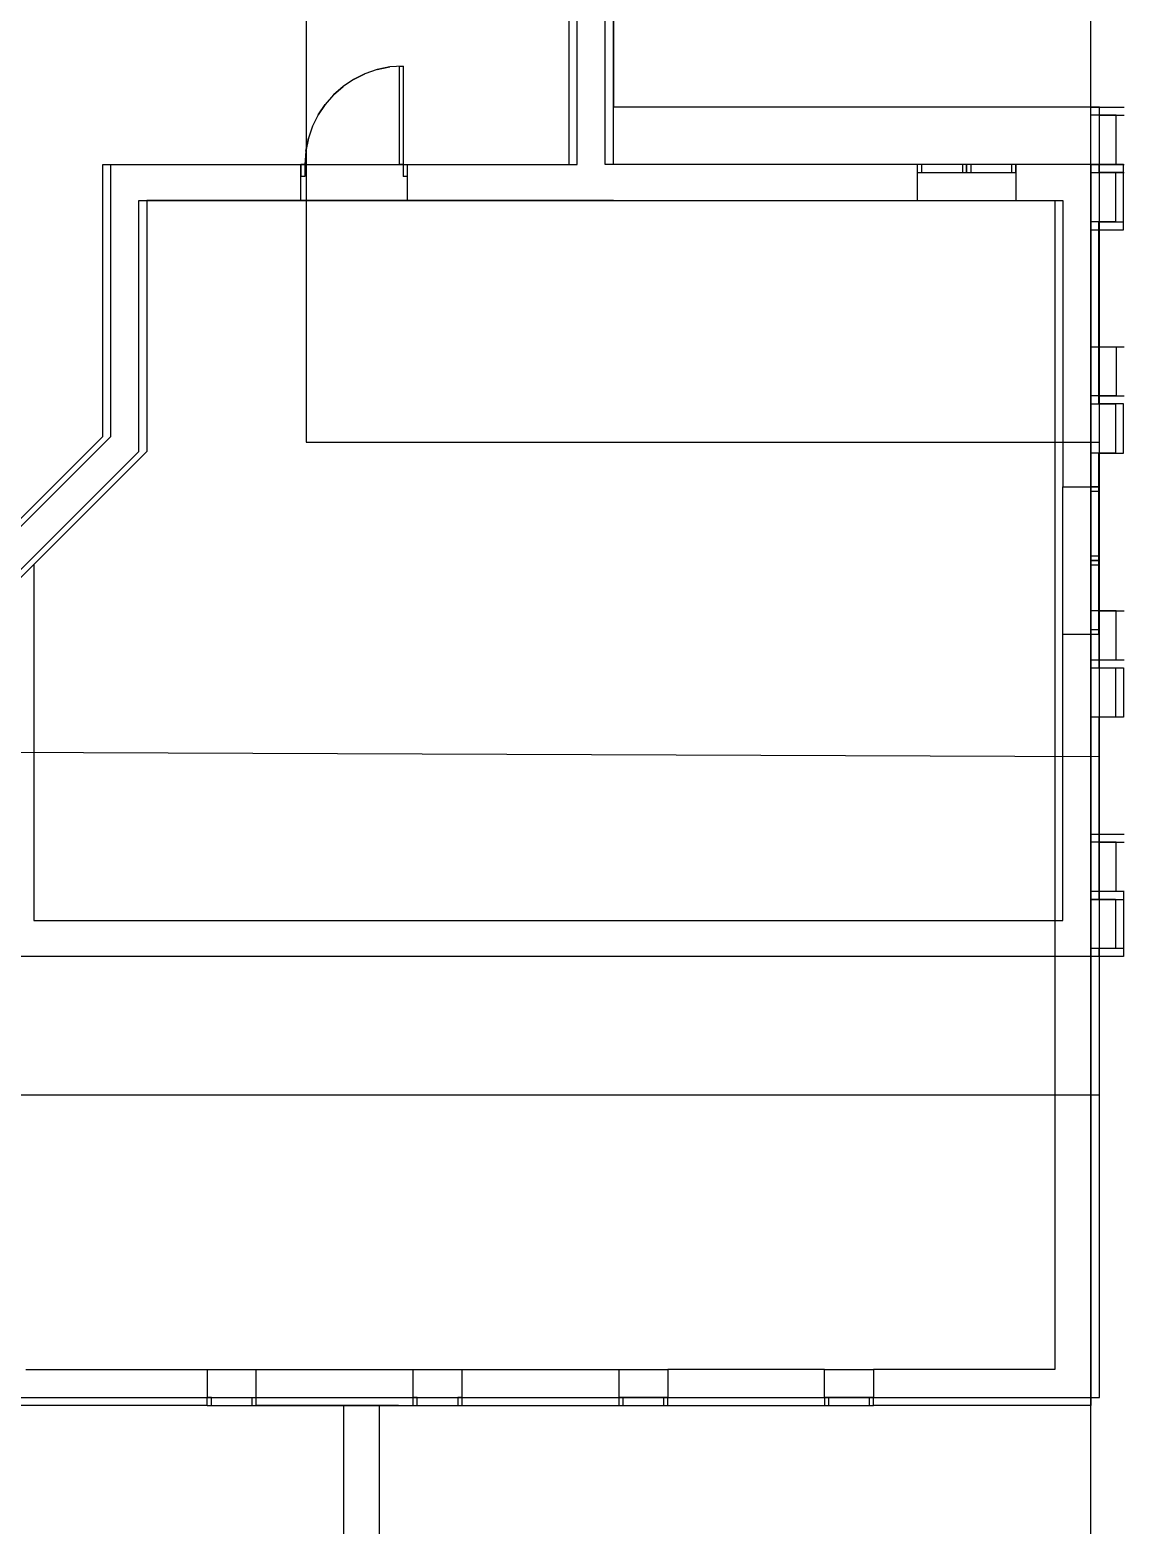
# Model space of a CAD drawing. Extents: x 2090 to 2117, y 2868 to 3045.
# Drawn here: x 2105.64 to 2114.79, y 2886.28 to 2898.78 of the extents above; entities that cross this region are included whole.
import ezdxf

# ---------------------------------------------------------------- set-up
doc = ezdxf.new("R2010")
doc.units = 0

msp = doc.modelspace()

# ---------------------------------------------------------------- linework, layer by layer
for p, q in [((2114.512, 2897.654, 4.646), (2114.512, 2914.722, 4.646)), ((2114.512, 2897.654, 0.341), (2114.512, 2914.722, 0.341)), ((2114.512, 2897.654, 0.039), (2114.512, 2914.722, 0.039)), ((2114.512, 2897.654, 4.646), (2114.512, 2912.873, 4.646)), ((2110.521, 2898.132, 7.539), (2110.521, 2912.571, 7.539)), ((2114.512, 2897.654, 7.539), (2114.512, 2911.228, 7.539)), ((2114.512, 2897.654, 6.431), (2114.512, 2911.068, 6.431)), ((2107.948, 2910.972, 7.539), (2107.948, 2895.333, 7.539)), ((2110.148, 2897.654), (2110.148, 2901.054)), ((2110.215, 2897.654, 3.724), (2110.215, 2901.054, 3.724)), ((2114.512, 2897.654, 6.129), (2114.512, 2899.6, 6.129)), ((2110.45, 2897.654), (2110.45, 2899.149)), ((2110.517, 2897.654, 3.724), (2110.517, 2899.148, 3.724)), ((2108.439, 2898.412), (2108.344, 2898.364)), ((2108.344, 2898.364), (2108.439, 2898.412)), ((2108.541, 2898.447), (2108.439, 2898.412)), ((2108.541, 2898.447), (2108.439, 2898.412)), ((2108.648, 2898.469), (2108.541, 2898.447)), ((2108.541, 2898.447), (2108.648, 2898.469)), ((2108.759, 2898.477), (2108.648, 2898.469)), ((2108.759, 2898.477), (2108.648, 2898.469)), ((2108.726, 2898.476), (2108.759, 2898.476)), ((2108.726, 2898.476), (2108.726, 2897.654)), ((2108.759, 2898.476), (2108.759, 2897.654)), ((2108.257, 2898.305), (2108.177, 2898.236)), ((2108.177, 2898.236), (2108.257, 2898.305)), ((2108.344, 2898.364), (2108.257, 2898.305)), ((2108.344, 2898.364), (2108.257, 2898.305)), ((2108.108, 2898.156), (2108.049, 2898.069)), ((2108.049, 2898.069), (2108.108, 2898.156)), ((2108.177, 2898.236), (2108.108, 2898.156)), ((2108.177, 2898.236), (2108.108, 2898.156)), ((2108.049, 2898.069), (2108.001, 2897.974)), ((2114.583, 2898.132, 7.539), (2110.521, 2898.132, 7.539)), ((2114.517, 2898.132, 7.539), (2114.789, 2898.132, 7.539)), ((2114.722, 2898.065, 7.539), (2114.517, 2898.065, 7.539)), ((2114.583, 2898.065, 7.539), (2114.583, 2898.132, 7.539)), ((2114.583, 2887.347, 7.539), (2114.583, 2898.065, 7.539)), ((2114.583, 2898.065, 7.539), (2114.789, 2898.065, 7.539)), ((2114.722, 2897.654, 7.539), (2114.722, 2898.065, 7.539)), ((2108.001, 2897.974), (2107.966, 2897.873)), ((2107.966, 2897.873), (2107.944, 2897.765)), ((2107.944, 2897.765), (2107.966, 2897.873)), ((2114.512, 2895.503, 6.129), (2114.512, 2897.859, 6.129)), ((2114.512, 2895.653, 4.646), (2114.512, 2897.859, 4.646)), ((2114.512, 2893.885, 6.431), (2114.512, 2897.859, 6.431)), ((2114.512, 2893.885, 7.539), (2114.512, 2897.859, 7.539)), ((2106.246, 2895.381), (2106.246, 2897.654)), ((2106.246, 2897.654), (2107.903, 2897.654)), ((2106.313, 2895.381, 3.724), (2106.313, 2897.654, 3.724)), ((2106.313, 2897.654, 3.724), (2108.86, 2897.654, 3.724)), ((2106.313, 2897.654, 3.724), (2110.215, 2897.654, 3.724)), ((2107.903, 2897.654), (2107.937, 2897.654)), ((2107.903, 2897.654), (2107.903, 2897.553)), ((2107.937, 2897.654), (2107.903, 2897.654)), ((2107.903, 2897.553), (2107.903, 2897.654)), ((2107.944, 2897.765), (2107.937, 2897.654)), ((2107.944, 2897.765), (2107.937, 2897.654)), ((2107.937, 2897.654), (2107.937, 2897.553)), ((2107.937, 2897.654), (2107.937, 2897.553)), ((2108.759, 2897.654), (2108.726, 2897.654)), ((2108.759, 2897.654), (2108.793, 2897.654)), ((2108.759, 2897.654), (2108.759, 2897.553)), ((2108.793, 2897.654), (2108.793, 2897.553)), ((2108.793, 2897.654), (2110.148, 2897.654)), ((2108.86, 2897.654, 3.724), (2110.215, 2897.654, 3.724)), ((2114.512, 2897.654), (2110.45, 2897.654)), ((2113.061, 2897.654, 3.724), (2110.517, 2897.654, 3.724)), ((2113.097, 2897.654, 3.724), (2113.061, 2897.654, 3.724)), ((2113.061, 2897.587, 3.724), (2113.061, 2897.654, 3.724)), ((2113.883, 2897.654, 3.724), (2113.061, 2897.654, 3.724)), ((2113.061, 2897.352, 3.724), (2113.061, 2897.654, 3.724)), ((2113.097, 2897.587, 3.724), (2113.097, 2897.654, 3.724)), ((2113.472, 2897.654, 3.724), (2113.436, 2897.654, 3.724)), ((2113.436, 2897.654, 3.724), (2113.436, 2897.587, 3.724)), ((2113.508, 2897.654, 3.724), (2113.472, 2897.654, 3.724)), ((2113.472, 2897.654, 3.724), (2113.472, 2897.587, 3.724)), ((2113.472, 2897.587, 3.724), (2113.472, 2897.654, 3.724)), ((2113.508, 2897.654, 3.724), (2113.508, 2897.587, 3.724)), ((2113.883, 2897.654, 3.724), (2113.847, 2897.654, 3.724)), ((2113.847, 2897.654, 3.724), (2113.847, 2897.587, 3.724)), ((2113.883, 2897.587, 3.724), (2113.883, 2897.654, 3.724)), ((2114.579, 2897.654, 3.724), (2113.883, 2897.654, 3.724)), ((2113.883, 2897.654, 3.724), (2113.883, 2897.352, 3.724)), ((2114.512, 2897.587, 4.646), (2114.512, 2897.654, 4.579)), ((2114.512, 2897.108, 2.832), (2114.512, 2897.654, 2.832)), ((2114.512, 2887.074, 0.341), (2114.512, 2897.654, 0.341)), ((2114.512, 2897.587, 0.039), (2114.512, 2897.654, 0.039)), ((2114.512, 2897.654, 4.579), (2114.512, 2897.654, 0.039)), ((2114.512, 2897.654, 4.646), (2114.512, 2897.654, 0.039)), ((2114.512, 2887.074, 0.039), (2114.512, 2897.654, 0.039)), ((2114.784, 2897.654), (2114.512, 2897.654)), ((2114.512, 2897.654), (2114.512, 2897.587)), ((2114.517, 2897.654, 7.539), (2114.722, 2897.654, 7.539)), ((2114.579, 2897.654, 3.724), (2114.579, 2897.587, 3.724)), ((2114.583, 2897.654, 7.539), (2114.789, 2897.654, 7.539)), ((2114.784, 2897.109), (2114.784, 2897.654)), ((2107.937, 2897.553), (2107.903, 2897.553)), ((2107.937, 2897.553), (2107.903, 2897.553)), ((2107.903, 2897.352), (2107.903, 2897.553)), ((2108.793, 2897.553), (2108.759, 2897.553)), ((2108.793, 2897.553), (2108.793, 2897.352)), ((2113.061, 2897.587, 3.724), (2113.097, 2897.587, 3.724)), ((2113.061, 2897.587, 3.724), (2113.883, 2897.587, 3.724)), ((2113.436, 2897.587, 3.724), (2113.472, 2897.587, 3.724)), ((2113.472, 2897.587, 3.724), (2113.508, 2897.587, 3.724)), ((2113.847, 2897.587, 3.724), (2113.883, 2897.587, 3.724)), ((2114.512, 2897.381, 5.754), (2114.512, 2897.587, 4.646)), ((2114.512, 2897.587, 4.646), (2114.512, 2897.176, 4.646)), ((2114.512, 2897.587, 2.832), (2114.512, 2897.587, 4.646)), ((2114.512, 2897.587, 4.646), (2114.512, 2895.653, 4.646)), ((2114.512, 2897.587), (2114.718, 2897.587)), ((2114.517, 2897.587, 7.539), (2114.789, 2897.587, 7.539)), ((2114.784, 2897.587, 3.724), (2114.579, 2897.587, 3.724)), ((2114.718, 2897.587), (2114.718, 2897.176)), ((2114.784, 2897.176, 3.724), (2114.784, 2897.587, 3.724)), ((2106.548, 2895.256), (2106.548, 2897.352)), ((2106.548, 2897.352), (2107.903, 2897.352)), ((2108.86, 2897.352, 3.724), (2106.615, 2897.352, 3.724)), ((2106.615, 2897.352, 3.724), (2106.615, 2895.256, 3.724)), ((2106.615, 2897.352, 3.724), (2113.061, 2897.352, 3.724)), ((2108.793, 2897.352), (2114.21, 2897.352)), ((2110.517, 2897.352, 3.724), (2108.86, 2897.352, 3.724)), ((2113.061, 2897.352, 3.724), (2113.883, 2897.352, 3.724)), ((2113.883, 2897.352, 3.724), (2114.277, 2897.352, 3.724)), ((2114.21, 2897.352), (2114.21, 2887.582)), ((2114.277, 2897.352, 3.724), (2114.277, 2894.96, 3.724)), ((2114.512, 2897.176, 4.646), (2114.512, 2897.381, 5.754)), ((2114.512, 2895.582, 5.704), (2114.512, 2897.196, 4.755)), ((2114.512, 2897.176, 2.832), (2114.512, 2897.176, 4.646)), ((2114.512, 2895.653, 0.039), (2114.512, 2897.176, 0.039)), ((2114.718, 2897.176), (2114.512, 2897.176)), ((2114.512, 2897.176), (2114.512, 2895.653)), ((2114.579, 2895.653, 3.724), (2114.579, 2897.176, 3.724)), ((2114.579, 2897.176, 3.724), (2114.784, 2897.176, 3.724)), ((2114.512, 2897.109), (2114.784, 2897.109)), ((2114.512, 2897.108, 0.039), (2114.512, 2897.108, 2.832)), ((2114.512, 2896.705, 3.341), (2114.512, 2896.702, 3.38)), ((2114.512, 2896.705, 3.341), (2114.512, 2896.705, 2.832)), ((2114.512, 2896.705, 2.832), (2114.512, 2896.124, 2.832)), ((2114.512, 2896.702, 3.38), (2114.512, 2896.694, 3.418)), ((2114.512, 2896.694, 3.418), (2114.512, 2896.682, 3.454)), ((2114.512, 2896.682, 3.454), (2114.512, 2896.665, 3.487)), ((2114.512, 2896.665, 3.487), (2114.512, 2896.644, 3.519)), ((2114.512, 2896.644, 3.519), (2114.512, 2896.619, 3.546)), ((2114.512, 2896.619, 3.546), (2114.512, 2896.592, 3.571)), ((2114.512, 2896.592, 3.571), (2114.512, 2896.561, 3.592)), ((2114.512, 2896.561, 3.592), (2114.512, 2896.527, 3.609)), ((2114.512, 2896.527, 3.609), (2114.512, 2896.491, 3.621)), ((2114.512, 2896.491, 3.621), (2114.512, 2896.453, 3.629)), ((2114.512, 2896.453, 3.629), (2114.512, 2896.414, 3.632)), ((2114.512, 2896.414, 3.632), (2114.512, 2896.375, 3.629)), ((2114.512, 2896.375, 3.629), (2114.512, 2896.337, 3.621)), ((2114.512, 2896.337, 3.621), (2114.512, 2896.301, 3.609)), ((2114.512, 2896.301, 3.609), (2114.512, 2896.268, 3.592)), ((2114.512, 2896.268, 3.592), (2114.512, 2896.237, 3.571)), ((2114.512, 2896.237, 3.571), (2114.512, 2896.209, 3.546)), ((2114.512, 2896.209, 3.546), (2114.512, 2896.184, 3.519)), ((2114.512, 2896.184, 3.519), (2114.512, 2896.163, 3.487)), ((2114.512, 2896.163, 3.487), (2114.512, 2896.146, 3.454)), ((2114.512, 2896.146, 3.454), (2114.512, 2896.134, 3.418)), ((2114.512, 2896.134, 3.418), (2114.512, 2896.126, 3.38)), ((2114.512, 2896.126, 3.38), (2114.512, 2896.124, 3.341)), ((2114.512, 2896.124, 2.832), (2114.512, 2896.124, 3.341)), ((2114.517, 2896.131, 7.539), (2114.722, 2896.131, 7.539)), ((2114.583, 2896.131, 7.539), (2114.789, 2896.131, 7.539)), ((2114.722, 2896.131, 7.539), (2114.722, 2895.72, 7.539)), ((2114.512, 2895.447, 6.431), (2114.512, 2895.653, 5.323)), ((2114.512, 2895.653, 5.323), (2114.512, 2895.241, 5.323)), ((2114.512, 2895.653, 5.323), (2114.512, 2895.653, 0.341)), ((2114.512, 2895.653, 0.341), (2114.512, 2895.653, 0.039)), ((2114.512, 2895.653), (2114.718, 2895.653)), ((2114.722, 2895.72, 7.539), (2114.517, 2895.72, 7.539)), ((2114.784, 2895.653, 3.724), (2114.579, 2895.653, 3.724)), ((2114.583, 2895.72, 7.539), (2114.789, 2895.72, 7.539)), ((2114.718, 2895.653), (2114.718, 2895.241)), ((2114.784, 2895.241, 3.724), (2114.784, 2895.653, 3.724)), ((2114.512, 2895.241, 5.323), (2114.512, 2895.447, 6.431)), ((2104.75, 2893.885), (2106.246, 2895.381)), ((2104.817, 2893.885, 3.724), (2106.313, 2895.381, 3.724)), ((2107.948, 2895.333, 7.539), (2114.583, 2895.333, 7.539)), ((2114.512, 2894.857, 6.129), (2114.512, 2895.391, 6.129)), ((2114.512, 2894.344, 6.431), (2114.512, 2895.338, 5.847)), ((2104.875, 2893.583), (2106.548, 2895.256)), ((2106.615, 2895.256, 3.724), (2104.942, 2893.583, 3.724)), ((2114.512, 2893.446, 0.039), (2114.512, 2895.241, 0.039)), ((2114.512, 2895.241, 0.039), (2114.512, 2895.241, 0.341)), ((2114.512, 2895.241, 0.341), (2114.512, 2895.241, 5.323)), ((2114.512, 2893.446, 4.646), (2114.512, 2895.241, 4.646)), ((2114.718, 2895.241), (2114.512, 2895.241)), ((2114.512, 2895.241), (2114.512, 2893.446)), ((2114.579, 2894.96, 3.724), (2114.579, 2895.241, 3.724)), ((2114.579, 2895.241, 3.724), (2114.784, 2895.241, 3.724)), ((2114.277, 2893.727, 3.724), (2114.277, 2894.96, 3.724)), ((2114.277, 2894.96, 3.724), (2114.579, 2894.96, 3.724)), ((2114.579, 2894.96, 3.724), (2114.512, 2894.96, 3.724)), ((2114.512, 2894.96, 3.724), (2114.512, 2894.924, 3.724)), ((2114.512, 2894.96, 3.724), (2114.512, 2893.727, 3.724)), ((2114.512, 2894.925, 3.85), (2114.512, 2894.919, 3.929)), ((2114.512, 2893.763, 2.832), (2114.512, 2894.925, 2.832)), ((2114.512, 2894.925, 2.832), (2114.512, 2894.925, 3.85)), ((2114.512, 2894.924, 3.724), (2114.579, 2894.924, 3.724)), ((2114.512, 2894.919, 3.929), (2114.512, 2894.904, 4.005)), ((2114.512, 2894.904, 4.005), (2114.512, 2894.879, 4.076)), ((2114.579, 2894.924, 3.724), (2114.579, 2894.96, 3.724)), ((2114.579, 2893.727, 3.724), (2114.579, 2894.96, 3.724)), ((2114.512, 2894.879, 4.076), (2114.512, 2894.845, 4.144)), ((2114.512, 2894.845, 4.144), (2114.512, 2894.803, 4.205)), ((2114.512, 2894.803, 4.205), (2114.512, 2894.754, 4.261)), ((2114.512, 2894.754, 4.261), (2114.512, 2894.698, 4.31)), ((2114.512, 2894.698, 4.31), (2114.512, 2894.637, 4.352)), ((2114.512, 2894.637, 4.352), (2114.512, 2894.57, 4.386)), ((2114.512, 2894.57, 4.386), (2114.512, 2894.498, 4.411)), ((2114.512, 2894.498, 4.411), (2114.512, 2894.422, 4.426)), ((2114.512, 2894.422, 4.426), (2114.512, 2894.344, 4.431)), ((2105.671, 2894.311, 3.724), (2105.671, 2891.335, 3.724)), ((2114.579, 2894.38, 3.724), (2114.512, 2894.38, 3.724)), ((2114.512, 2894.38, 3.724), (2114.512, 2894.344, 3.724)), ((2114.512, 2893.349, 5.847), (2114.512, 2894.344, 6.431)), ((2114.512, 2894.344, 4.431), (2114.512, 2894.265, 4.426)), ((2114.512, 2894.344, 3.724), (2114.579, 2894.344, 3.724)), ((2114.579, 2894.344, 3.724), (2114.512, 2894.344, 3.724)), ((2114.512, 2894.344, 3.724), (2114.512, 2894.307, 3.724)), ((2114.512, 2894.307, 3.724), (2114.579, 2894.307, 3.724)), ((2114.579, 2894.344, 3.724), (2114.579, 2894.38, 3.724)), ((2114.579, 2894.307, 3.724), (2114.579, 2894.344, 3.724)), ((2114.512, 2894.265, 4.426), (2114.512, 2894.189, 4.41)), ((2114.512, 2894.189, 4.41), (2114.512, 2894.117, 4.385)), ((2114.512, 2894.117, 4.385), (2114.512, 2894.05, 4.352)), ((2114.512, 2894.05, 4.352), (2114.512, 2893.988, 4.31)), ((2114.512, 2893.988, 4.31), (2114.512, 2893.932, 4.261)), ((2114.512, 2893.932, 4.261), (2114.512, 2893.883, 4.205)), ((2114.722, 2893.924, 7.539), (2114.517, 2893.924, 7.539)), ((2114.583, 2893.924, 7.539), (2114.789, 2893.924, 7.539)), ((2114.722, 2893.513, 7.539), (2114.722, 2893.924, 7.539)), ((2114.512, 2893.885, 16.111), (2114.512, 2890.134, 16.111)), ((2114.512, 2893.885, 14.611), (2114.512, 2893.885, 9.629)), ((2114.512, 2893.885, 9.629), (2114.512, 2893.885, 6.162)), ((2114.512, 2890.134, 12.12), (2114.512, 2893.885, 12.12)), ((2114.512, 2890.134, 14.611), (2114.512, 2893.885, 14.611)), ((2114.512, 2893.885, 16.111), (2114.512, 2893.885, 14.611)), ((2114.512, 2893.883, 4.205), (2114.512, 2893.842, 4.143)), ((2114.512, 2893.842, 4.143), (2114.512, 2893.808, 4.076)), ((2114.512, 2893.808, 4.076), (2114.512, 2893.783, 4.004)), ((2114.512, 2893.783, 4.004), (2114.512, 2893.768, 3.929)), ((2114.277, 2891.335, 3.724), (2114.277, 2893.727, 3.724)), ((2114.277, 2893.727, 3.724), (2114.579, 2893.727, 3.724)), ((2114.512, 2893.768, 3.929), (2114.512, 2893.762, 3.85)), ((2114.512, 2893.763, 3.85), (2114.512, 2893.763, 2.832)), ((2114.579, 2893.763, 3.724), (2114.512, 2893.763, 3.724)), ((2114.512, 2893.763, 3.724), (2114.512, 2893.727, 3.724)), ((2114.512, 2893.727, 3.724), (2114.579, 2893.727, 3.724)), ((2114.579, 2893.727, 3.724), (2114.579, 2893.763, 3.724)), ((2114.579, 2893.727, 3.724), (2114.579, 2893.446, 3.724)), ((2114.512, 2893.583, 14.611), (2114.512, 2893.583, 12.12)), ((2114.512, 2890.436, 12.422), (2114.512, 2893.583, 12.422)), ((2114.512, 2893.24, 6.431), (2114.512, 2893.446, 5.323)), ((2114.512, 2893.446, 5.323), (2114.512, 2893.446, 0.341)), ((2114.512, 2893.446, 0.341), (2114.512, 2893.446, 0.039)), ((2114.512, 2893.034, 5.323), (2114.512, 2893.446, 5.323)), ((2114.512, 2893.446), (2114.718, 2893.446)), ((2114.517, 2893.513, 7.539), (2114.722, 2893.513, 7.539)), ((2114.579, 2893.446, 3.724), (2114.784, 2893.446, 3.724)), ((2114.583, 2893.513, 7.539), (2114.789, 2893.513, 7.539)), ((2114.718, 2893.446), (2114.718, 2893.035)), ((2114.784, 2893.446, 3.724), (2114.784, 2893.035, 3.724)), ((2114.512, 2893.034, 5.323), (2114.512, 2893.24, 6.431)), ((2114.512, 2893.105, 5.704), (2114.512, 2891.491, 4.755)), ((2114.718, 2893.035), (2114.512, 2893.035)), ((2114.512, 2893.035), (2114.512, 2891.512)), ((2114.512, 2891.1, 4.646), (2114.512, 2893.034, 4.646)), ((2114.512, 2893.034, 5.323), (2114.512, 2893.034, 0.341)), ((2114.512, 2893.034, 0.341), (2114.512, 2893.034, 0.039)), ((2114.512, 2893.034, 0.039), (2114.512, 2891.511, 0.039)), ((2114.784, 2893.035, 3.724), (2114.579, 2893.035, 3.724)), ((2114.579, 2893.035, 3.724), (2114.579, 2891.511, 3.724)), ((2105.374, 2892.74, 7.539), (2114.583, 2892.706, 7.539)), ((2114.512, 2892.563, 3.341), (2114.512, 2892.561, 3.38)), ((2114.512, 2891.982, 2.832), (2114.512, 2892.563, 2.832)), ((2114.512, 2892.563, 2.832), (2114.512, 2892.563, 3.341)), ((2114.512, 2892.561, 3.38), (2114.512, 2892.553, 3.418)), ((2114.512, 2892.553, 3.418), (2114.512, 2892.541, 3.454)), ((2114.512, 2892.541, 3.454), (2114.512, 2892.524, 3.487)), ((2114.512, 2892.524, 3.487), (2114.512, 2892.503, 3.519)), ((2114.512, 2892.503, 3.519), (2114.512, 2892.478, 3.546)), ((2114.512, 2892.478, 3.546), (2114.512, 2892.45, 3.571)), ((2114.512, 2892.45, 3.571), (2114.512, 2892.419, 3.592)), ((2114.512, 2892.419, 3.592), (2114.512, 2892.386, 3.609)), ((2114.512, 2892.386, 3.609), (2114.512, 2892.35, 3.621)), ((2114.512, 2892.35, 3.621), (2114.512, 2892.312, 3.629)), ((2114.512, 2892.312, 3.629), (2114.512, 2892.273, 3.632)), ((2114.512, 2892.273, 3.632), (2114.512, 2892.234, 3.629)), ((2114.512, 2892.234, 3.629), (2114.512, 2892.196, 3.621)), ((2114.512, 2892.196, 3.621), (2114.512, 2892.16, 3.609)), ((2114.512, 2892.16, 3.609), (2114.512, 2892.126, 3.592)), ((2114.512, 2892.126, 3.592), (2114.512, 2892.095, 3.571)), ((2114.512, 2892.095, 3.571), (2114.512, 2892.068, 3.546)), ((2114.512, 2892.068, 3.546), (2114.512, 2892.043, 3.519)), ((2114.512, 2892.043, 3.519), (2114.512, 2892.022, 3.487)), ((2114.517, 2892.057, 7.539), (2114.789, 2892.057, 7.539)), ((2114.512, 2892.022, 3.487), (2114.512, 2892.005, 3.454)), ((2114.512, 2892.005, 3.454), (2114.512, 2891.993, 3.418)), ((2114.512, 2891.993, 3.418), (2114.512, 2891.985, 3.38)), ((2114.512, 2891.985, 3.38), (2114.512, 2891.982, 3.341)), ((2114.512, 2891.982, 3.341), (2114.512, 2891.982, 2.832)), ((2114.722, 2891.99, 7.539), (2114.517, 2891.99, 7.539)), ((2114.583, 2891.99, 7.539), (2114.789, 2891.99, 7.539)), ((2114.722, 2891.579, 7.539), (2114.722, 2891.99, 7.539)), ((2114.512, 2891.579, 0.039), (2114.512, 2891.579, 2.832)), ((2114.512, 2891.579, 2.832), (2114.512, 2891.033, 2.832)), ((2114.512, 2891.579), (2114.784, 2891.579)), ((2114.517, 2891.579, 7.539), (2114.722, 2891.579, 7.539)), ((2114.583, 2891.579, 7.539), (2114.789, 2891.579, 7.539)), ((2114.784, 2891.579), (2114.784, 2891.033)), ((2114.512, 2891.512), (2114.718, 2891.512)), ((2114.512, 2891.511, 4.646), (2114.512, 2891.306, 5.754)), ((2114.512, 2891.511, 4.646), (2114.512, 2891.511, 2.832)), ((2114.512, 2891.511, 4.646), (2114.512, 2891.1, 4.646)), ((2114.517, 2891.511, 7.539), (2114.789, 2891.511, 7.539)), ((2114.579, 2891.511, 3.724), (2114.784, 2891.511, 3.724)), ((2114.718, 2891.512), (2114.718, 2891.101)), ((2114.784, 2891.511, 3.724), (2114.784, 2891.1, 3.724)), ((2105.671, 2891.335, 3.724), (2114.277, 2891.335, 3.724)), ((2114.512, 2891.306, 5.754), (2114.512, 2891.1, 4.646)), ((2114.579, 2891.033, 3.724), (2105.369, 2891.033, 3.724)), ((2114.718, 2891.101), (2114.512, 2891.101)), ((2114.512, 2891.101), (2114.512, 2887.28)), ((2114.512, 2891.1, 4.646), (2114.512, 2891.1, 2.832)), ((2114.512, 2891.033, 4.579), (2114.512, 2891.1, 4.646)), ((2114.512, 2887.074, 2.832), (2114.512, 2891.033, 3.724)), ((2114.512, 2891.033, 3.724), (2114.512, 2891.033, 4.579)), ((2114.512, 2891.033, 2.832), (2114.512, 2891.033, 0.039)), ((2114.784, 2891.033), (2114.512, 2891.033)), ((2114.784, 2891.1, 3.724), (2114.579, 2891.1, 3.724)), ((2114.579, 2891.1, 3.724), (2114.579, 2891.033, 3.724)), ((2114.512, 2890.436, 14.611), (2114.512, 2890.436, 12.12)), ((2114.512, 2890.134, 16.111), (2114.512, 2890.134, 14.611)), ((2114.512, 2890.134, 14.611), (2114.512, 2890.134, 9.629)), ((2114.512, 2890.134, 9.629), (2114.512, 2890.134, 3.521)), ((2105.374, 2889.877, 7.539), (2114.583, 2889.877, 7.539)), ((2105.604, 2887.582), (2107.119, 2887.582)), ((2107.119, 2887.582), (2107.531, 2887.582)), ((2107.119, 2887.582), (2107.119, 2887.347)), ((2107.531, 2887.347), (2107.531, 2887.582)), ((2107.531, 2887.582), (2108.841, 2887.582)), ((2108.841, 2887.582), (2109.252, 2887.582)), ((2108.841, 2887.582), (2108.841, 2887.347)), ((2109.252, 2887.347), (2109.252, 2887.582)), ((2109.252, 2887.582), (2110.562, 2887.582)), ((2110.562, 2887.582), (2110.973, 2887.582)), ((2110.562, 2887.582), (2110.562, 2887.347)), ((2112.283, 2887.582), (2110.973, 2887.582)), ((2110.973, 2887.582), (2110.973, 2887.347)), ((2112.283, 2887.582), (2112.694, 2887.582)), ((2112.283, 2887.347), (2112.283, 2887.582)), ((2114.21, 2887.582), (2112.694, 2887.582)), ((2112.694, 2887.582), (2112.694, 2887.347)), ((2107.119, 2887.28), (2105.302, 2887.28)), ((2105.374, 2887.347, 7.539), (2114.583, 2887.347, 7.539)), ((2107.156, 2887.347), (2107.119, 2887.347)), ((2107.119, 2887.347), (2107.531, 2887.347)), ((2107.119, 2887.28), (2107.119, 2887.347)), ((2107.119, 2887.28), (2107.156, 2887.28)), ((2107.119, 2887.28), (2107.531, 2887.28)), ((2107.156, 2887.28), (2107.156, 2887.347)), ((2107.494, 2887.347), (2107.494, 2887.28)), ((2107.494, 2887.347), (2107.531, 2887.347)), ((2107.494, 2887.28), (2107.531, 2887.28)), ((2107.531, 2887.28), (2107.531, 2887.347)), ((2108.719, 2887.28), (2107.531, 2887.28)), ((2107.531, 2887.28), (2108.841, 2887.28)), ((2108.26, 2887.28), (2108.26, 2885.931)), ((2108.562, 2885.797), (2108.562, 2887.28)), ((2108.841, 2887.347), (2108.841, 2887.28)), ((2108.841, 2887.347), (2109.252, 2887.347)), ((2108.877, 2887.347), (2108.841, 2887.347)), ((2108.841, 2887.28), (2108.877, 2887.28)), ((2108.841, 2887.28), (2109.252, 2887.28)), ((2108.877, 2887.28), (2108.877, 2887.347)), ((2109.215, 2887.347), (2109.215, 2887.28)), ((2109.252, 2887.347), (2109.215, 2887.347)), ((2109.215, 2887.28), (2109.252, 2887.28)), ((2109.252, 2887.28), (2109.252, 2887.347)), ((2109.252, 2887.28), (2110.562, 2887.28)), ((2110.562, 2887.347), (2110.562, 2887.28)), ((2110.598, 2887.347), (2110.562, 2887.347)), ((2110.973, 2887.347), (2110.562, 2887.347)), ((2110.562, 2887.28), (2110.598, 2887.28)), ((2110.562, 2887.28), (2110.973, 2887.28)), ((2110.598, 2887.28), (2110.598, 2887.347)), ((2110.937, 2887.347), (2110.937, 2887.28)), ((2110.973, 2887.347), (2110.937, 2887.347)), ((2110.937, 2887.28), (2110.973, 2887.28)), ((2110.973, 2887.28), (2110.973, 2887.347)), ((2110.973, 2887.28), (2112.283, 2887.28)), ((2112.283, 2887.347), (2112.283, 2887.28)), ((2112.32, 2887.347), (2112.283, 2887.347)), ((2112.694, 2887.347), (2112.283, 2887.347)), ((2112.283, 2887.28), (2112.32, 2887.28)), ((2112.283, 2887.28), (2112.694, 2887.28)), ((2112.32, 2887.28), (2112.32, 2887.347)), ((2112.658, 2887.347), (2112.658, 2887.28)), ((2112.694, 2887.347), (2112.658, 2887.347)), ((2112.658, 2887.28), (2112.694, 2887.28)), ((2112.694, 2887.28), (2112.694, 2887.347)), ((2114.512, 2887.28), (2112.694, 2887.28)), ((2114.512, 2876.208, 0.039), (2114.512, 2887.074, 0.039)), ((2114.512, 2887.074, 0.039), (2114.512, 2887.074, 2.832)), ((2114.512, 2876.208, 0.341), (2114.512, 2887.074, 0.341)), ((2114.512, 2882.916, 2.832), (2114.512, 2887.074, 2.832)), ((2114.512, 2885.885, 0.039), (2114.512, 2887.074, 0.039))]:
    msp.add_line(p, q)

doc.saveas('drawing.dxf')
